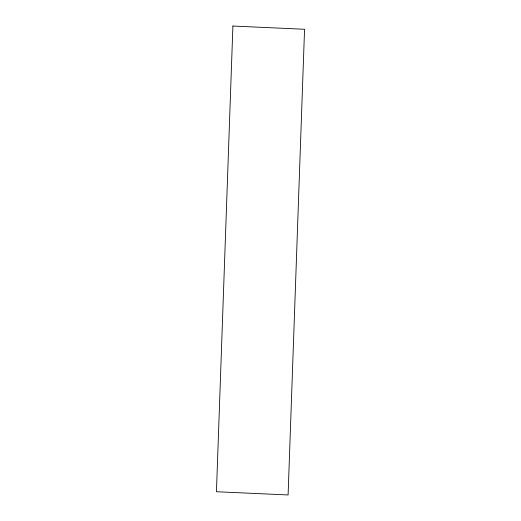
<?xml version="1.0" encoding="UTF-8"?>
<svg xmlns="http://www.w3.org/2000/svg" width="521" height="521" viewBox="0 0 521 521"><rect width="100%" height="100%" fill="white"/><g stroke="black" fill="none" stroke-linecap="round" stroke-linejoin="round"><path stroke-width="0.78" d="M232.9 26.05L216.443 491.739L288.1 494.95L304.557 29.261L232.9 26.05"/></g></svg>
